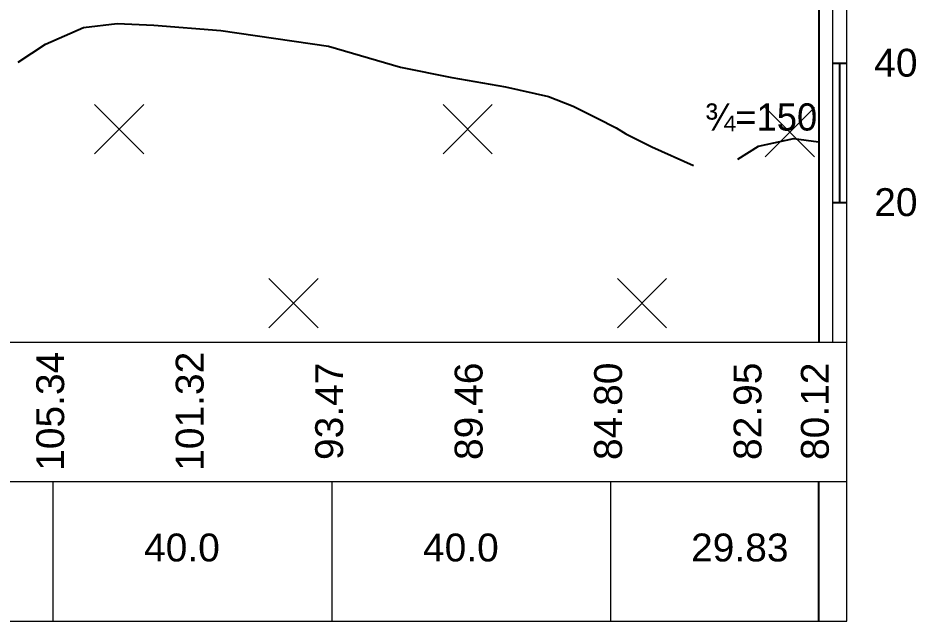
# Model space of a CAD drawing. Header units: inches. Extents: x 444671 to 463716, y 1783086 to 1794968.
# Drawn here: x 458175.5 to 458304.3, y 1783998.4 to 1784084.9 of the extents above; entities that cross this region are included whole.
import ezdxf
from ezdxf.enums import TextEntityAlignment as Align

# ---------------------------------------------------------------- set-up
doc = ezdxf.new("R2010")
doc.units = ezdxf.units.IN
doc.header["$MEASUREMENT"] = 0
for name, color, linetype, lineweight in [('doi', 33, 'Continuous', 25), ('DVL', 7, 'Continuous', 18), ('PEGCT', 7, 'Continuous', 15), ('PGRIDT', 7, 'Continuous', 15), ('thoc', 252, 'Continuous', 13)]:
    doc.layers.add(name, color=color, linetype=linetype, lineweight=lineweight)
doc.layers.add('PBASE', color=140, linetype='Continuous')
doc.styles.add('2', font='', dxfattribs={"height": 4})
doc.styles.add('25', font='', dxfattribs={"height": 5})
doc.styles.add('VNTHUONG', font='')
doc.styles.get('2').set_extended_font_data('.VnArial')
doc.styles.get('25').set_extended_font_data('.VnArial')
doc.styles.get('VNTHUONG').set_extended_font_data('.VnTime')
doc.linetypes.add('_llA', pattern='A,2,-0.2,["xxxx",Standard,S=0.1,R=0,X=-0.1,Y=-0.05],-0.34', length=2.54)

msp = doc.modelspace()

# ---------------------------------------------------------------- linework, layer by layer
at = {"lineweight": 20}
for p, q in [((457246.5286, 1784038.3548), (458294.3569, 1784038.3548)), ((457246.5286, 1784018.3548), (458294.3569, 1784018.3547)), ((457246.5286, 1783998.3548), (458294.3569, 1783998.3548))]:
    msp.add_line(p, q, dxfattribs=at)
for points in [[(458292.3569, 1784038.3548), (458292.3569, 1784238.3548)], [(458294.3569, 1783998.3548), (458294.3569, 1784238.3548)], [(458180.5286, 1783998.3548), (458180.5286, 1784018.3548)], [(458220.5286, 1783998.3548), (458220.5286, 1784018.3548)], [(458260.5286, 1783998.3548), (458260.5286, 1784018.3548)]]:
    msp.add_lwpolyline(points, dxfattribs=at)
for points in [[(458294.3569, 1784078.3548), (458292.3569, 1784078.3548)], [(458293.3569, 1784058.3548), (458293.3569, 1784078.3548)], [(458294.3569, 1784058.3548), (458292.3569, 1784058.3548)]]:
    msp.add_lwpolyline(points)
at = {"layer": 'doi', "linetype": '_llA', "ltscale": 20, "flags": 128}
for points in [[(458175.5398, 1784078.5385), (458175.5416, 1784078.5404), (458179.4625, 1784081.087), (458184.8898, 1784083.508), (458189.7421, 1784084.0793), (458194.9933, 1784083.8388), (458204.5871, 1784083.0869), (458220.0124, 1784080.8312), (458230.3586, 1784077.8235), (458237.6951, 1784076.3197), (458245.4077, 1784075.0039), (458251.5781, 1784073.5743), (458255.1217, 1784072.189), (458258.5665, 1784070.4971), (458261.2614, 1784069.0904), (458262.6785, 1784068.2644), (458266.3903, 1784066.3549), (458272.3924, 1784063.7003)], [(458278.7099, 1784064.6328), (458281.6908, 1784066.4944), (458286.7686, 1784067.5564), (458290.3113, 1784067.0844)]]:
    msp.add_lwpolyline(points, dxfattribs=at)
at = {"layer": 'PBASE'}
msp.add_line((458290.3569, 1783998.3548), (458290.3569, 1784018.3547), dxfattribs=at)
msp.add_lwpolyline([(458290.3582, 1784118.4607), (458290.3569, 1784038.3548)], dxfattribs=at)
at = {"layer": 'thoc'}
for points in [[(458193.5209, 1784065.397), (458186.4498, 1784072.4681)], [(458193.5209, 1784072.4681), (458186.4498, 1784065.397)], [(458243.5209, 1784065.397), (458236.4498, 1784072.4681)], [(458243.5209, 1784072.4681), (458236.4498, 1784065.397)], [(458289.7136, 1784064.9406), (458282.6425, 1784072.0116)], [(458289.7136, 1784072.0116), (458282.6425, 1784064.9406)], [(458218.5209, 1784040.397), (458211.4498, 1784047.4681)], [(458218.5209, 1784047.4681), (458211.4498, 1784040.397)], [(458268.5209, 1784040.397), (458261.4498, 1784047.4681)], [(458268.5209, 1784047.4681), (458261.4498, 1784040.397)]]:
    msp.add_lwpolyline(points, dxfattribs=at)

# ---------------------------------------------------------------- texts
at = {"lineweight": 20, "style": '2'}
for s, p in [('40.0', (458199.0092, 1784008.9051)), ('40.0', (458239.0092, 1784008.9051)), ('29.83', (458279.0092, 1784008.9051))]:
    msp.add_text(s, height=4, dxfattribs=at).set_placement(p, align=Align.MIDDLE_CENTER)
at = {"layer": 'DVL', "insert": (458274.0156, 1784072.6135), "char_height": 3.9, "width": 40, "attachment_point": 1, "style": 'VNTHUONG'}
msp.add_mtext('{\\fGeo TimesP|b0|i0|c0|p34;¾=150}', dxfattribs=at)
at = {"layer": 'PEGCT', "style": '25'}
for s, p in [('105.34', (458183.3178, 1784028.4424)), ('101.32', (458203.3178, 1784028.4424)), ('93.47', (458223.3178, 1784028.4424)), ('89.46', (458243.3178, 1784028.4424)), ('84.80', (458263.3178, 1784028.4424)), ('82.95', (458283.3178, 1784028.4424)), ('80.12', (458292.9706, 1784028.4424))]:
    msp.add_text(s, height=4, rotation=90, dxfattribs=at).set_placement(p, align=Align.BOTTOM_CENTER)
at = {"layer": 'PGRIDT', "style": '25'}
for s, p in [('40', (458304.5006, 1784078.4434)), ('20', (458304.5006, 1784058.4434))]:
    msp.add_text(s, height=4, dxfattribs=at).set_placement(p, align=Align.MIDDLE_RIGHT)

doc.saveas('drawing.dxf')
